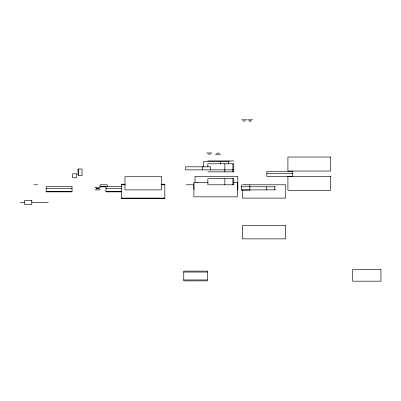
<?xml version="1.0" encoding="UTF-8"?>
<svg xmlns="http://www.w3.org/2000/svg" width="401" height="401" viewBox="0 0 401 401"><rect width="100%" height="100%" fill="white"/><g stroke="black" fill="none" stroke-linecap="round" stroke-linejoin="round"><path stroke-width="0.6" d="M98.997 188.194L99.373 188.004M210.746 153.864L209.282 154.275L207.813 153.864M216.445 153.388L217.913 152.971L219.377 153.388M99.057 188.194L97.944 188.555M96.385 188.926L97.212 188.645M245.467 120.791L244.159 121.117L242.856 120.791M251.437 120.791L250.78 121.037M98.721 188.355L97.197 188.645M250.785 121.037L249.963 121.112M97.523 188.605L98.355 188.681M241.557 119.814L246.765 119.814M247.527 119.814L252.73 119.814M206.68 152.971L211.878 152.971M215.312 154.275L220.51 154.275M207.853 160.916L233.778 160.916M229.487 161.382L203.563 161.382L203.563 166.866M233.778 169.874L185.543 169.874L185.543 166.816L210.58 166.816L210.58 169.874M207.853 171.859L233.778 171.859L233.778 163.788L207.853 163.788L207.853 166.831M266.86 173.362L292.725 173.362M82.06 175.277L78.145 175.277L78.14 169.011L82.06 169.011L82.035 175.277M208.169 182.34L193.904 182.34L193.904 196.836L237.322 196.836L237.322 182.34L233.598 182.34M125.147 184.199L121.423 184.199L121.423 198.695L164.841 198.695L164.841 184.199L161.117 184.199M33.829 184.791L37.669 184.791M121.423 184.791L125.147 184.791M161.117 184.791L164.841 184.791M186.119 184.791L192.786 184.791M242.309 184.791L285.723 184.791L285.723 198.099L242.309 198.099L242.309 190.114M121.508 186.61L105.994 186.61L105.994 191.858L121.508 191.858M105.989 186.716L99.999 186.716L99.999 184.786L107.187 184.781L107.187 186.716M99.999 186.796L105.839 186.796M241.552 186.781L275.662 186.796M94.972 187.282L100.24 187.282M46.16 188.545L72.025 188.545M105.994 188.545L121.508 188.545M194.335 189.227L193.858 189.227L193.858 183.728M95.087 189.904L100.305 189.904M241.537 189.914L275.662 189.853M46.16 191.673L72.025 191.673M105.994 191.673L121.508 191.673M121.423 198.099L164.841 198.099M20.05 202.52L24.356 202.52M31.739 202.52L48.346 202.52M183.758 272.043L207.337 272.043M183.758 279.948L207.337 279.948M97.207 188.555L97.633 188.585M249.968 121.112L249.151 120.932M96.841 188.48L97.268 188.555M98.34 188.681L98.841 188.851M96.902 188.48L96.155 188.194M249.156 120.932L248.826 120.791M98.826 188.851L99.167 189.011M96.551 188.355L95.839 188.004M274.78 186.796L274.78 189.853M266.73 186.796L266.73 189.853M249.858 184.846L249.858 190.099L241.537 190.104L241.552 184.846M245.868 184.791L245.868 185.122M237.823 190.305L237.823 176.3L195.036 176.3L195.036 182.39M232.891 163.788L232.891 169.874M232.891 170.029L232.891 171.859M232.891 178.701L232.891 184.791M228.6 161.382L228.6 163.819M224.841 163.788L224.841 169.874M224.841 170.029L224.841 171.859M224.841 178.701L224.841 184.791M220.555 161.382L220.555 163.819M202.53 166.816L202.53 169.874M197.467 182.34L197.467 182.911M78.18 169.011L78.17 175.277M330.695 157.037L287.908 157.037L287.908 171.037L330.695 171.037L330.695 157.037M292.725 171.277L266.86 171.277L266.86 176.525L292.725 176.525L292.725 171.277M76.446 173.803L72.606 173.803L72.601 177.768L76.446 177.768L76.451 173.803M330.695 176.3L287.908 176.3L287.908 190.305L330.695 190.305L330.695 176.3M161.438 176.721L124.987 176.721L124.987 189.884L161.438 189.884L161.438 176.721M233.778 178.701L207.853 178.701L207.853 184.791L233.778 184.791L233.778 178.701M72.025 186.61L46.16 186.61L46.16 191.858L72.025 191.858L72.025 186.61M31.804 200.32L24.611 200.32L24.611 204.53L31.804 204.54L31.804 200.33M285.723 225.557L242.309 225.557L242.309 238.866L285.723 238.866L285.723 225.557M380.95 269.462L352.654 269.462L352.654 281.186L380.95 281.186L380.95 269.462M207.337 271.111L183.758 271.111L183.758 280.88L207.337 280.88L207.337 271.111"/></g></svg>
